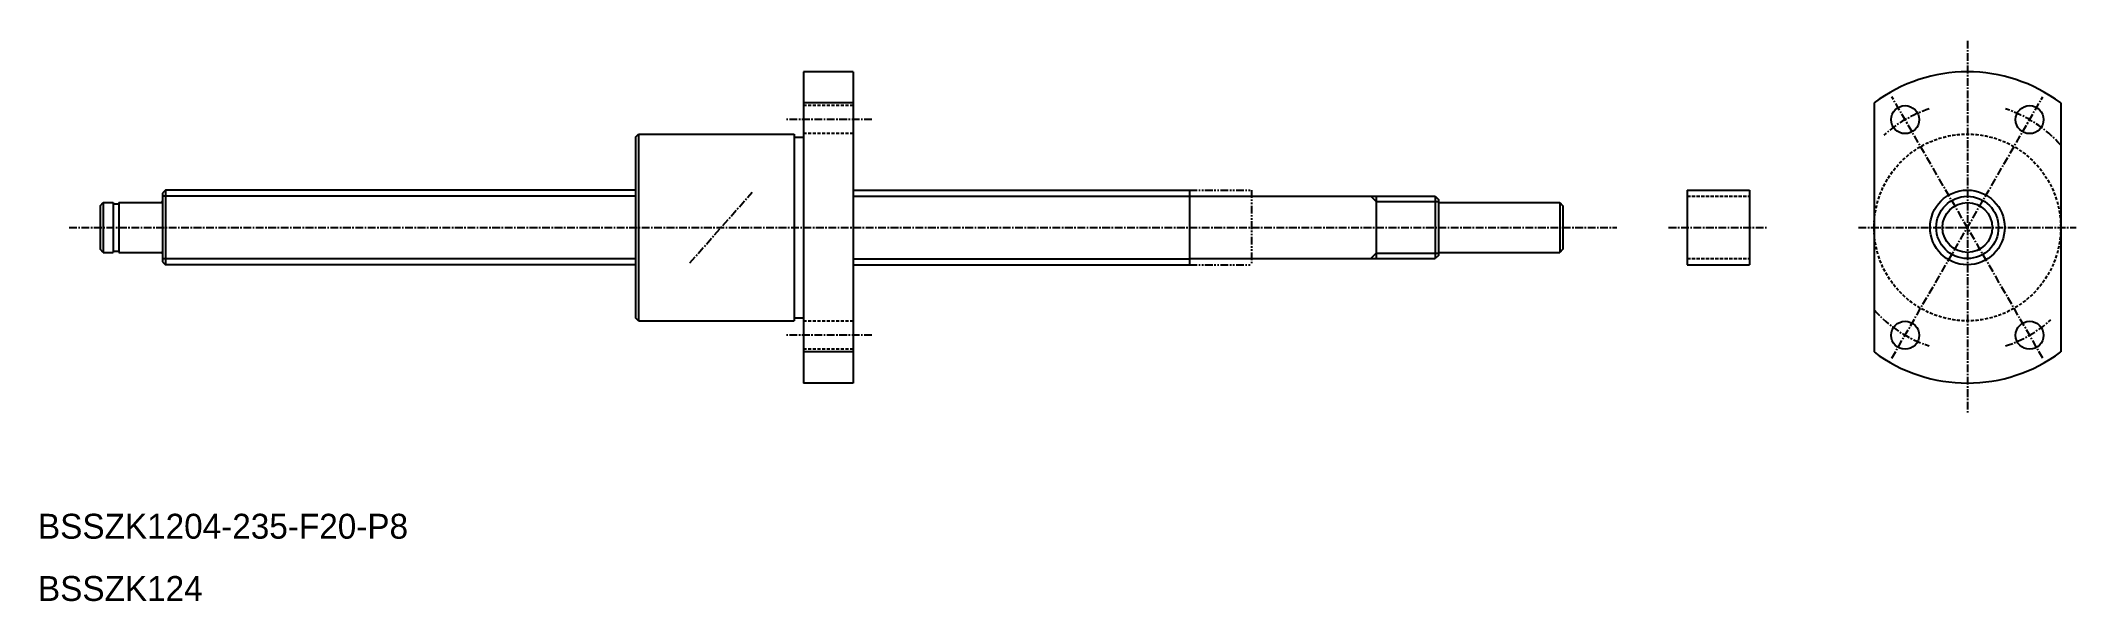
# Model space of a CAD drawing. Extents: x 10 to 338, y 10 to 100.
import ezdxf

# ---------------------------------------------------------------- set-up
doc = ezdxf.new("R2010")
doc.units = 0
for name, pattern in [('CENTER', [2, 1.25, -0.25, 0.25, -0.25]), ('DASHED', [0.75, 0.5, -0.25]), ('PHANTOM', [2.5, 1.25, -0.25, 0.25, -0.25, 0.25, -0.25])]:
    doc.linetypes.add(name, pattern=pattern)
doc.layers.get('0').update_dxf_attribs({"linetype": 'CONTINUOUS'})
doc.layers.add('CENTER', color=1, linetype='CENTER')

msp = doc.modelspace()

# ---------------------------------------------------------------- linework, layer by layer
at = {"color": 7, "linetype": 'CONTINUOUS'}
for p, q in [((133, 95), (133, 45)), ((141, 95), (133, 95)), ((141, 95), (141, 45)), ((141, 90), (133, 90)), ((305, 90), (305, 50)), ((335, 90), (335, 50)), ((106, 84.5), (106.5, 85)), ((106, 84.5), (106, 55.5)), ((106.5, 85), (131.5, 85)), ((106.5, 85), (106.5, 55)), ((131.5, 85), (131.5, 55)), ((131.5, 84.5), (133, 84.5)), ((30.5, 76), (30, 75.5)), ((30, 75.5), (30, 64.5)), ((106, 76), (30.5, 76)), ((30.5, 76), (30.5, 64)), ((141, 76), (195, 76)), ((195, 76), (195, 64)), ((275, 76), (275, 64)), ((275, 76), (285, 76)), ((285, 76), (285, 64)), ((20, 73.5), (20.5, 74)), ((20, 73.5), (20, 66.5)), ((20.5, 74), (22.1, 74)), ((20.5, 74), (20.5, 66)), ((22.1, 74), (22.1, 66)), ((22.1, 73.8), (23, 73.8)), ((23, 74), (29.8, 74)), ((23, 74), (23, 66)), ((30, 72.9), (30, 72.9)), ((195.2, 75), (234.5, 75)), ((225, 75), (225, 65)), ((234.5, 75), (235, 74.5)), ((234.5, 75), (234.5, 65)), ((235, 74.5), (235, 65.5)), ((235, 74), (254.5, 74)), ((254.5, 74), (255, 73.5)), ((254.5, 74), (254.5, 66)), ((255, 73.5), (255, 66.5)), ((30, 70), (30, 70)), ((20.5, 66), (20, 66.5)), ((20.5, 66), (22.1, 66)), ((22.1, 66.2), (23, 66.2)), ((23, 66), (29.8, 66)), ((235, 65.5), (234.5, 65)), ((235, 66), (254.5, 66)), ((255, 66.5), (254.5, 66)), ((30, 64.5), (30.5, 64)), ((106, 64), (30.5, 64)), ((141, 64), (195, 64)), ((195.2, 65), (234.5, 65)), ((275, 64), (285, 64)), ((106.5, 55), (106, 55.5)), ((106.5, 55), (131.5, 55)), ((131.5, 55.5), (133, 55.5)), ((141, 50), (133, 50)), ((141, 45), (133, 45))]:
    msp.add_line(p, q, dxfattribs=at)
at = {"color": 3, "linetype": 'DASHED'}
for p, q in [((141, 89.57), (133, 89.57)), ((141, 85.07), (133, 85.07)), ((275, 75), (285, 75)), ((275, 65), (285, 65)), ((141, 54.93), (133, 54.93)), ((141, 50.43), (133, 50.43))]:
    msp.add_line(p, q, dxfattribs=at)
at = {"color": 3, "linetype": 'PHANTOM'}
for p, q in [((195, 76), (205, 76)), ((205, 76), (205, 64)), ((195, 64), (205, 64))]:
    msp.add_line(p, q, dxfattribs=at)
at = {"color": 3, "linetype": 'CONTINUOUS'}
for p, q in [((106, 75.05), (30, 75.05)), ((141, 75.05), (195, 75.05)), ((224.15, 75), (225, 74.15)), ((225, 74.15), (235, 74.15)), ((224.15, 65), (225, 65.85)), ((225, 65.85), (235, 65.85)), ((106, 64.95), (30, 64.95)), ((141, 64.95), (195, 64.95))]:
    msp.add_line(p, q, dxfattribs=at)
at = {"color": 7, "linetype": 'CONTINUOUS'}
for centre, radius in [((310, 87.32), 2.25), ((330, 87.32), 2.25), ((320, 70), 6), ((320, 70), 5), ((320, 70), 4), ((310, 52.68), 2.25), ((330, 52.68), 2.25)]:
    msp.add_circle(centre, radius, dxfattribs=at)
at = {"color": 3, "linetype": 'DASHED'}
msp.add_circle((320, 70), 15, dxfattribs=at)
at = {"color": 7, "linetype": 'CONTINUOUS'}
for centre, radius, start, end in [((320, 70), 25, 53.1301, 126.8699), ((29.8, 74.2), 0.2, 270, 0), ((195.2, 75.2), 0.2, 180, 270), ((29.8, 65.8), 0.2, 0, 90), ((195.2, 64.8), 0.2, 90, 180), ((320, 70), 25, 233.1301, 306.8699)]:
    msp.add_arc(centre, radius, start, end, dxfattribs=at)
at = {"layer": 'CENTER', "color": 1, "linetype": 'CENTER'}
for p, q in [((320, 100), (320, 40)), ((307.87, 49), (332.12, 91)), ((332.12, 49), (307.87, 91)), ((144, 87.32), (130, 87.32)), ((114.75, 64.34), (124.75, 75.66)), ((15, 70), (263.68, 70)), ((272, 70), (288, 70)), ((302.5, 70), (337.5, 70)), ((144, 52.68), (130, 52.68))]:
    msp.add_line(p, q, dxfattribs=at)
for start, end in [(107.8016, 132.1984), (41.4096, 72.1984), (221.4096, 252.1984), (287.8016, 312.1984)]:
    msp.add_arc((320, 70), 20, start, end, dxfattribs=at)

# ---------------------------------------------------------------- texts
at = {"color": 7, "linetype": 'CONTINUOUS'}
for s, p in [('BSSZK1204-235-F20-P8', (10, 20)), ('BSSZK124', (10, 10))]:
    msp.add_text(s, height=4, dxfattribs=at).set_placement(p)

doc.saveas('drawing.dxf')
